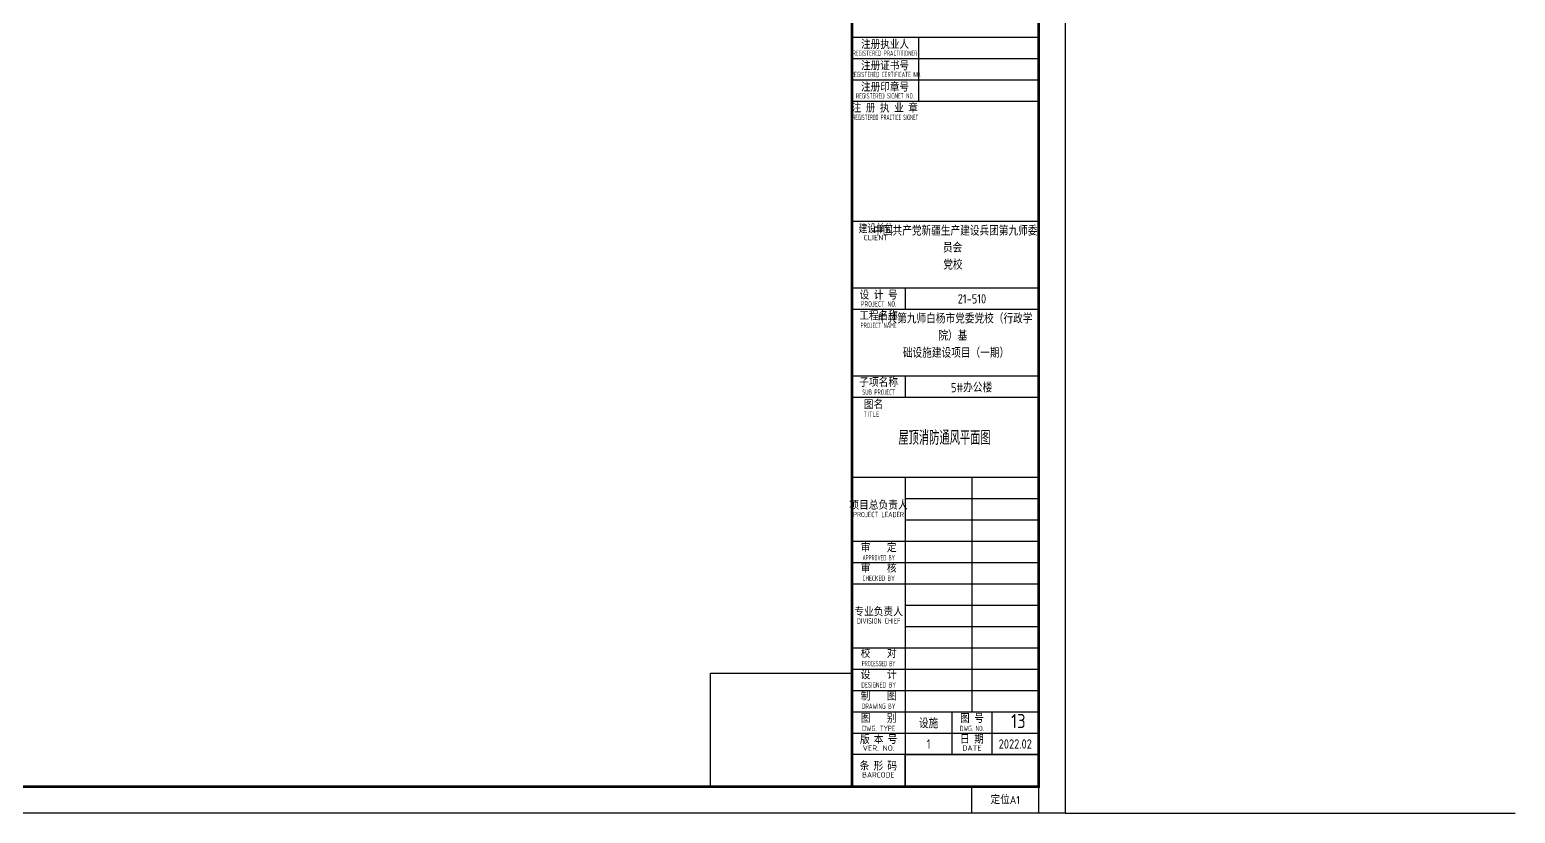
# Model space of a CAD drawing. Extents: x -70335 to 1144202, y 0 to 1100440.
# Drawn here: x 60642 to 144202, y 119390 to 163485 of the extents above; entities that cross this region are included whole.
import ezdxf
from ezdxf.enums import TextEntityAlignment as Align

# ---------------------------------------------------------------- set-up
doc = ezdxf.new("R2010")
doc.units = 0
doc.header["$LTSCALE"] = 1000
for name, color, linetype in [('1-标注', 2, 'Continuous'), ('BTTK', 7, 'Continuous'), ('PUB_TITLE', 4, 'Continuous'), ('改过图层标记', 3, 'Continuous')]:
    doc.layers.add(name, color=color, linetype=linetype)
doc.layers.add('条形码', color=7, linetype='Continuous', plot=False)
doc.layers.add('验收章', color=7, linetype='Continuous', plot=False)
doc.styles.add('HZ(TK)', font='geniso.shx', dxfattribs={"width": 0.9, "bigfont": 'hztxt.shx'})
doc.styles.get("Standard").update_dxf_attribs({"font": 'gbenor.shx', "bigfont": 'gbcbig.shx'})

# ---------------------------------------------------------------- blocks, each defined once
blk = doc.blocks.new('vhtemplate_2019年新竖式图框_A1_1_2', base_point=(-420.5, 0))
at = {"layer": 'BTTK'}
for p, q in [((831, 291), (761, 291)), ((786, 291), (786, 267)), ((831, 283), (761, 283)), ((831, 275), (761, 275)), ((831, 275), (761, 275)), ((786, 275), (786, 267)), ((831, 267), (761, 267)), ((831, 222), (761, 222)), ((831, 197), (761, 197)), ((781, 197), (781, 189)), ((831, 189), (761, 189)), ((831, 164), (761, 164)), ((781, 164), (781, 156)), ((831, 156), (761, 156)), ((831, 126), (761, 126)), ((781, 126), (781, 10)), ((806, 126), (806, 38)), ((831, 118), (781, 118)), ((831, 110), (781, 110)), ((831, 102), (761, 102)), ((831, 94), (761, 94)), ((831, 86), (761, 86)), ((831, 78), (781, 78)), ((831, 70), (781, 70)), ((831, 62), (761, 62)), ((831, 54), (761, 54)), ((831, 46), (761, 46)), ((831, 38), (761, 38)), ((798.5, 38), (798.5, 22)), ((813.5, 38), (813.5, 22)), ((831, 30), (761, 30)), ((831, 22), (761, 22))]:
    blk.add_line(p, q, dxfattribs=at)
at = {"layer": 'PUB_TITLE', "color": 7}
blk.add_lwpolyline([(-420.5, 594), (841, 594), (841, 0), (-420.5, 0)], close=True, dxfattribs=at)
at = {"layer": 'PUB_TITLE', "const_width": 1}
blk.add_lwpolyline([(-395.5, 10), (831, 10), (831, 584), (-395.5, 584)], close=True, dxfattribs=at)
blk.add_lwpolyline([(761, 10), (761, 584)], dxfattribs=at)
at = {"layer": '条形码'}
blk.add_lwpolyline([(781, 22), (831, 22), (831, 10), (781, 10)], close=True, dxfattribs=at)
at = {"layer": '验收章'}
for points in [[(761, 10), (707.93, 10), (707.93, 52.53), (761, 52.53)], [(806, 10), (831, 10), (831, 0), (806, 0)]]:
    blk.add_lwpolyline(points, close=True, dxfattribs=at)
at = {"layer": 'BTTK', "style": 'HZ(TK)'}
for s, height, p in [('注册执业人', 3, (773.42, 288.31)), ('注册证书号', 3, (773.42, 280.31)), ('注册印章号', 3, (773.42, 272.31)), ('注 册 执 业 章', 3, (773.32, 264.45)), ('CLIENT', 2, (769.95, 215.99)), ('设 计 号', 3, (771, 194.28)), ('工程名称', 3, (771, 186.52)), ('图 号', 3, (806, 35.46)), ('日 期', 3, (806, 27.67)), ('VER. NO.', 2, (771, 24.48)), ('DATE', 2, (806, 24.52))]:
    blk.add_text(s, height=height, dxfattribs=at).set_placement(p, align=Align.MIDDLE_CENTER)
for s, height, width, p in [('REGISTERED PRACTITIONER', 2, 0.65, (773.39, 285.16)), ('REGISTERED CERTIFICATE NO.', 2, 0.65, (773.78, 277.16)), ('REGISTERED SIGNET NO.', 2, 0.65, (773.39, 269.16)), ('REGISTERED PRACTICE SIGNET', 2, 0.59, (773.56, 261.09)), ('建设单位', 3, 0.8, (770.01, 219.17)), ('PROJECT NO.', 2, 0.75, (771, 191.07)), ('PROJECT NAME', 2, 0.65, (771, 183.03)), ('子项名称', 3, 0.9, (771, 161.52)), ('SUB PROJECT', 2, 0.65, (771, 158.01)), ('项目总负责人', 3, 0.9, (770.96, 115.45)), ('PROJECT LEADER', 2, 0.8, (770.96, 112.09)), ('审    定', 3, 0.9, (771.02, 99.52)), ('APPROVED BY', 2, 0.6, (771.02, 95.87)), ('审    核', 3, 0.9, (771.02, 91.83)), ('CHECKED BY', 2, 0.7, (771.02, 88.18)), ('专业负责人', 3, 0.9, (771, 75.48)), ('DIVISION CHIEF', 2, 0.8, (771, 72.15)), ('校    对', 3, 0.9, (771.02, 59.83)), ('PROCESSED BY', 2, 0.6, (771.02, 56.17)), ('设    计', 3, 0.9, (771.02, 51.83)), ('制    图', 3, 0.9, (771.02, 43.83)), ('DESIGNED BY', 2, 0.7, (771.02, 48.17)), ('DRAWING BY', 2, 0.7, (771.02, 40.17)), ('图    别', 3, 0.9, (771.02, 35.5)), ('版 本 号', 3, 0.9, (771.02, 27.57)), ('DWG. TYPE', 2, 0.8, (771.02, 31.84)), ('DWG. NO.', 2, 0.7, (806, 31.84)), ('条 形 码', 3, 0.9, (770.9, 17.6)), ('BARCODE', 2, 0.95, (770.9, 14.42))]:
    blk.add_text(s, height=height, dxfattribs=dict(at, width=width)).set_placement(p, align=Align.MIDDLE_CENTER)
for s, height, width, p in [('TITLE', 2, 0.8, (765.4, 149.68)), ('图名', 3, 0.9, (765.46, 153.22))]:
    blk.add_text(s, height=height, dxfattribs=dict(at, width=width)).set_placement(p, align=Align.MIDDLE_LEFT)
at = {"layer": 'BTTK', "color": 4, "style": 'HZ(TK)', "width": 0.9}
for tag, p in [('合作单位', (796, 511.5)), ('建设单位', (796, 209.5)), ('工程名称', (796, 176.5)), ('子项名称', (806, 160)), ('图纸名称', (796, 141))]:
    blk.add_attdef(tag, text='', height=3.5, dxfattribs=at).set_placement(p, align=Align.MIDDLE_CENTER)
for tag, p in [('注册证书号', (808.5, 279)), ('注册印章号', (808.5, 271)), ('设计号', (806, 193)), ('图别', (789.75, 34)), ('图号', (822.25, 34)), ('版本号', (789.75, 26)), ('日期', (822.25, 26))]:
    blk.add_attdef(tag, text='', height=3.5, dxfattribs=at).set_placement(p, align=Align.MIDDLE)
at = {"layer": '验收章', "style": 'HZ(TK)'}
blk.add_text('定位A1', height=3, dxfattribs=at).set_placement((818.5, 5), align=Align.MIDDLE_CENTER)

msp = doc.modelspace()

# ---------------------------------------------------------------- linework, layer by layer
at = {"layer": '1-标注'}
msp.add_line((118890, 119389.6), (144201.8, 119389.6), dxfattribs=at)

# ---------------------------------------------------------------- block references
at = {"layer": '改过图层标记'}
ref = msp.add_blockref('vhtemplate_2019年新竖式图框_A1_1_2', (-70335, 119389.6), dxfattribs=dict(at, xscale=150, yscale=150, zscale=150))
ref.add_attrib('建设单位_001', '中国共产党新疆生产建设兵团第九师委', (108088, 151898.6), dxfattribs={"layer": 'BTTK', "color": 4, "height": 525, "style": 'HZ(TK)', "width": 0.9})
ref.add_attrib('工程名称_001', '中共第九师白杨市党委党校（行政学', (108348.5, 146958.3), dxfattribs={"layer": 'BTTK', "color": 4, "height": 525, "style": 'HZ(TK)', "width": 0.9})
ref.add_attrib('子项名称_001', '5#办公楼', (112460, 143080.9), dxfattribs={"layer": 'BTTK', "color": 4, "height": 525, "style": 'HZ(TK)', "width": 0.9})
ref.add_attrib('设计号', '21-510', dxfattribs={"layer": 'BTTK', "color": 4, "height": 525, "style": 'HZ(TK)', "width": 0.9}).set_placement((113640, 148339.6), align=Align.MIDDLE)
ref.add_attrib('图别', '设施', dxfattribs={"layer": 'BTTK', "color": 4, "height": 525, "style": 'HZ(TK)', "width": 0.9}).set_placement((111202.5, 124489.6), align=Align.MIDDLE)
ref.add_attrib('版本号', '1', dxfattribs={"layer": 'BTTK', "color": 4, "height": 525, "style": 'HZ(TK)', "width": 0.9}).set_placement((111202.5, 123289.6), align=Align.MIDDLE)
ref.add_attrib('日期', '2022.02', dxfattribs={"layer": 'BTTK', "color": 4, "height": 525, "style": 'HZ(TK)', "width": 0.9}).set_placement((116077.5, 123289.6), align=Align.MIDDLE)
ref.add_attrib('建设单位_002', '员会', (112010.2, 150950.7), dxfattribs={"layer": 'BTTK', "color": 4, "height": 525, "style": 'HZ(TK)', "width": 0.9})
ref.add_attrib('建设单位_003', '党校', (112025.5, 149988.2), dxfattribs={"layer": 'BTTK', "color": 4, "height": 525, "style": 'HZ(TK)', "width": 0.9})
ref.add_attrib('工程名称_002', '院）基', (111750.1, 145995.8), dxfattribs={"layer": 'BTTK', "color": 4, "height": 525, "style": 'HZ(TK)', "width": 0.9})
ref.add_attrib('工程名称_003', '础设施建设项目（一期）', (109755.4, 145028.5), dxfattribs={"layer": 'BTTK', "color": 4, "height": 525, "style": 'HZ(TK)', "width": 0.9})

# ---------------------------------------------------------------- texts
for s, p in [('屋顶消防通风平面图', (109505.8, 140122)), ('13', (115840.3, 124181.1))]:
    msp.add_text(s, height=800, dxfattribs=at).set_placement(p)

doc.saveas('drawing.dxf')
